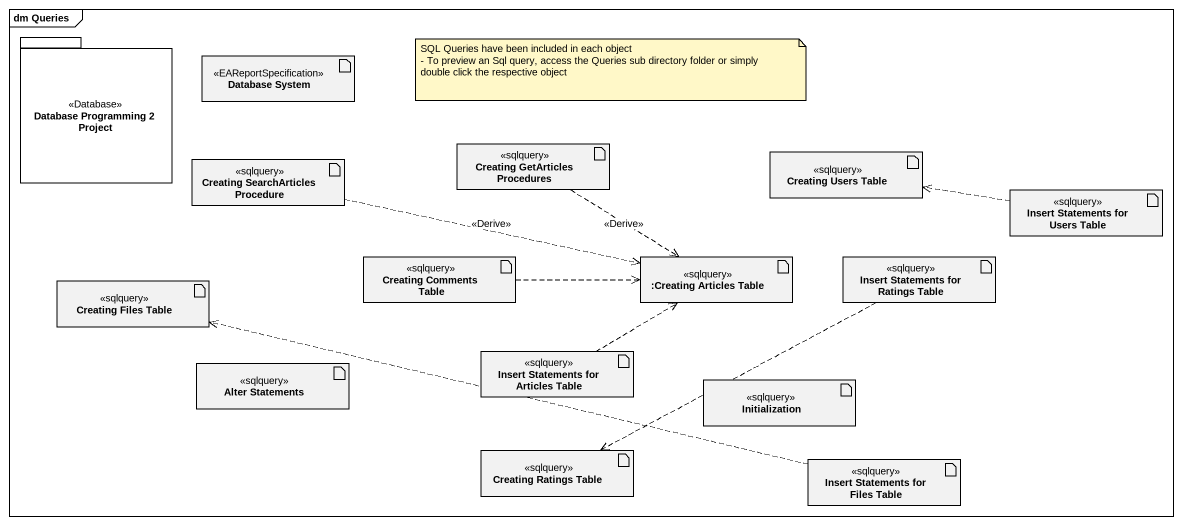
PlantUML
@startuml
mainframe dm Queries
package "Database Programming 2 Project" as Database_Programming_2 <<Database>> {
}
artifact "Database System" as Database_System <<EAReportSpecification>>
artifact "Creating GetArticles Procedures" as Creating_GetArticles <<sqlquery>>
artifact "Creating Users Table" as Creating_Users_Table <<sqlquery>>
artifact "Creating SearchArticles Procedure" as Creating_SearchArticles <<sqlquery>>
artifact "Insert Statements for Users Table" as Insert_Statements_for_Users <<sqlquery>>
artifact "Creating Files Table" as Creating_Files_Table <<sqlquery>>
artifact "Creating Comments Table" as Creating_Comments_Table <<sqlquery>>
artifact ":Creating Articles Table" as Creating_Articles_Table <<sqlquery>>
artifact "Insert Statements for Ratings Table" as Insert_Statements_for <<sqlquery>>
artifact "Alter Statements" as Alter_Statements <<sqlquery>>
artifact "Insert Statements for Articles Table" as Insert_Statements_for_2 <<sqlquery>>
artifact Initialization <<sqlquery>>
artifact "Creating Ratings Table" as Creating_Ratings_Table <<sqlquery>>
artifact "Insert Statements for Files Table" as Insert_Statements_for_Files <<sqlquery>>
Creating_GetArticles ..> Creating_Articles_Table : <<Derive>>
Creating_SearchArticles .right.> Creating_Articles_Table : <<Derive>>
Insert_Statements_for_Users .left.> Creating_Users_Table
Creating_Comments_Table .right.> Creating_Articles_Table
Insert_Statements_for .left.> Creating_Ratings_Table
Insert_Statements_for_2 .right.> Creating_Articles_Table
Insert_Statements_for_Files .left.> Creating_Files_Table
note as N1
  SQL Queries have been included in each object
  - To preview an Sql query, access the Queries sub directory folder or simply double click the respective object
end note
@enduml
